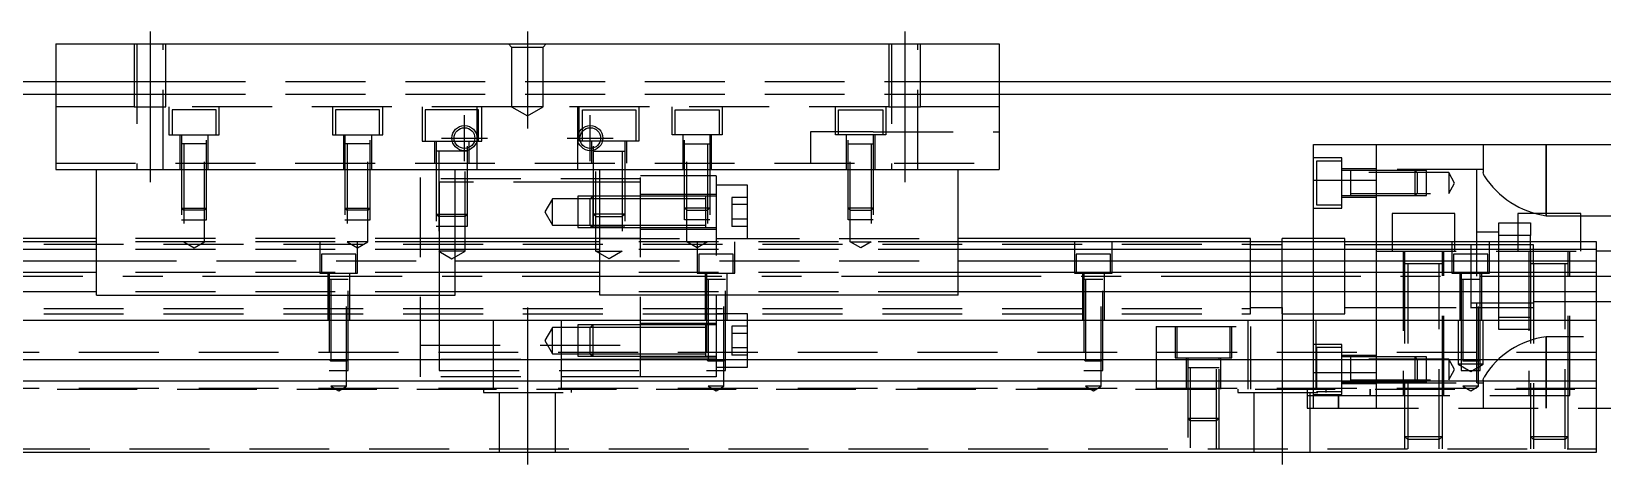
# Model space of a CAD drawing. Extents: x -28 to 553, y -274 to 112.
# Drawn here: x 108.1 to 358, y -243.2 to -174.2 of the extents above; entities that cross this region are included whole.
import ezdxf

# ---------------------------------------------------------------- set-up
doc = ezdxf.new("R2010")
doc.units = 0
doc.linetypes.add('CENTER', pattern=[50.8, 31.75, -6.35, 6.35, -6.35])
doc.linetypes.add('DASHED', pattern=[19.05, 12.7, -6.35])
doc.layers.get('0').update_dxf_attribs({"linetype": 'CONTINUOUS'})
doc.layers.add('CENTER', color=1, linetype='CENTER')

msp = doc.modelspace()

# ---------------------------------------------------------------- linework, layer by layer
at = {"color": 7, "linetype": 'CONTINUOUS'}
for p, q in [((112, -176.21), (112, -196.21)), ((112, -176.21), (262, -176.21)), ((124.500006, -176.21), (129.499994, -176.21)), ((244.500006, -176.21), (249.499994, -176.21)), ((262, -176.21), (262, -196.21)), ((3, -182.21), (112, -182.21)), ((262, -182.21), (371, -182.21)), ((11, -184.21), (112, -184.21)), ((262, -184.21), (363, -184.21)), ((312, -197.88029), (312, -192.21)), ((312, -192.21), (322, -192.21)), ((322, -192.21), (375, -192.21)), ((322, -207.71), (322, -192.21)), ((112, -196.21), (262, -196.21)), ((118.5, -216.21), (118.5, -196.21)), ((175.5, -216.21), (175.5, -196.21)), ((198.5, -216.21), (198.5, -196.21)), ((255.5, -216.21), (255.5, -196.21)), ((312, -197.88029), (322, -197.88029)), ((312, -207.71), (312, -197.88029)), ((334.5, -203.21), (324.5, -203.21)), ((324.5, -203.21), (324.5, -207.71)), ((334.5, -207.71), (334.5, -203.21)), ((354.5, -203.21), (344.5, -203.21)), ((344.5, -203.21), (344.5, -207.71)), ((354.5, -207.71), (354.5, -203.21)), ((118.5, -207.21), (77.5, -207.21)), ((198.5, -207.21), (175.5, -207.21)), ((302, -207.21), (255.5, -207.21)), ((302, -207.71), (302, -207.21)), ((307, -207.71), (307, -207.21)), ((312, -207.21), (307, -207.21)), ((118.5, -207.71), (17, -207.71)), ((118.5, -208.962272), (17, -208.962272)), ((198.5, -207.71), (175.5, -207.71)), ((198.5, -208.962272), (175.5, -208.962272)), ((357, -207.71), (255.5, -207.71)), ((357, -208.962272), (255.5, -208.962272)), ((337, -208.209994), (337, -218.210006)), ((338, -208.96), (337, -208.96)), ((341.5, -208.96), (338, -208.96)), ((344.5, -208.96), (341.5, -208.96)), ((346.5, -208.96), (344.5, -208.96)), ((347, -208.96), (346.5, -208.96)), ((357, -241.21), (357, -207.71)), ((17, -210.73668), (118.5, -210.73668)), ((175.5, -210.73668), (198.5, -210.73668)), ((255.5, -210.73668), (357, -210.73668)), ((337, -211.01), (337, -212.71)), ((118.5, -212.633076), (17, -212.633076)), ((198.5, -212.633076), (175.5, -212.633076)), ((357, -212.633076), (255.5, -212.633076)), ((337, -212.71), (337, -217.46)), ((337, -213.21), (337, -218.210006)), ((118.5, -215.687372), (17, -215.687372)), ((118.5, -216.21), (175.5, -216.21)), ((198.5, -215.687372), (175.5, -215.687372)), ((255.5, -216.21), (198.5, -216.21)), ((357, -215.687372), (255.5, -215.687372)), ((337, -217.46), (347, -217.46)), ((17, -220.21), (357, -220.21)), ((357, -226.51), (17, -226.51)), ((335.75, -226.51), (335.75, -226.71)), ((357, -229.91), (17, -229.91)), ((357, -234.21), (394, -234.21)), ((17, -241.21), (357, -241.21))]:
    msp.add_line(p, q, dxfattribs=at)
at = {"color": 3, "linetype": 'DASHED'}
for p, q in [((124.500006, -176.21), (124.500006, -186.21)), ((124.9, -176.21), (124.9, -196.21)), ((129.1, -196.21), (129.1, -176.21)), ((129.499994, -186.21), (129.499994, -176.21)), ((184, -176.21), (184.5, -176.71)), ((184.5, -176.71), (184.5, -186.21)), ((184.5, -176.71), (189.5, -176.71)), ((190, -176.21), (189.5, -176.71)), ((189.5, -186.21), (189.5, -176.71)), ((244.500006, -176.21), (244.500006, -186.21)), ((244.9, -176.21), (244.9, -196.21)), ((249.1, -196.21), (249.1, -176.21)), ((249.499994, -186.21), (249.499994, -176.21)), ((112, -182.21), (124.500006, -182.21)), ((124.500006, -182.21), (129.499994, -182.21)), ((129.499994, -182.21), (244.500006, -182.21)), ((244.500006, -182.21), (249.499994, -182.21)), ((249.499994, -182.21), (262, -182.21)), ((112, -184.21), (124.500006, -184.21)), ((124.500006, -184.21), (129.499994, -184.21)), ((129.499994, -184.21), (244.500006, -184.21)), ((244.500006, -184.21), (249.499994, -184.21)), ((249.499994, -184.21), (262, -184.21)), ((124.500006, -186.21), (112, -186.21)), ((124.500006, -186.21), (129.499994, -186.21)), ((184.5, -186.21), (129.499994, -186.21)), ((130, -186.21), (130, -190.71)), ((137.5, -186.71), (130.5, -186.71)), ((130.5, -186.71), (130.5, -190.71)), ((137.5, -190.71), (137.5, -186.71)), ((138, -190.71), (138, -186.21)), ((156, -186.21), (156, -190.71)), ((163.5, -186.71), (156.5, -186.71)), ((156.5, -186.71), (156.5, -190.71)), ((163.5, -190.71), (163.5, -186.71)), ((164, -190.71), (164, -186.21)), ((170.25, -186.21), (170.25, -191.71)), ((179.25, -186.71), (170.75, -186.71)), ((170.75, -186.71), (170.75, -191.71)), ((179, -196.21), (179, -186.21)), ((179.25, -191.71), (179.25, -186.71)), ((179.75, -191.71), (179.75, -186.21)), ((189.5, -186.21), (184.5, -186.21)), ((184.5, -186.21), (187, -187.653376)), ((187, -187.653376), (189.5, -186.21)), ((244.500006, -186.21), (189.5, -186.21)), ((195, -196.21), (195, -186.21)), ((195.25, -191.71), (195.25, -186.21)), ((195.75, -186.71), (204.25, -186.71)), ((195.75, -191.71), (195.75, -186.71)), ((204.25, -186.71), (204.25, -191.71)), ((204.75, -186.21), (204.75, -191.71)), ((210, -190.71), (210, -186.21)), ((210.5, -186.71), (217.5, -186.71)), ((210.5, -190.71), (210.5, -186.71)), ((217.5, -186.71), (217.5, -190.71)), ((218, -186.21), (218, -190.71)), ((236, -190.71), (236, -186.21)), ((236.5, -186.71), (243.5, -186.71)), ((236.5, -190.71), (236.5, -186.71)), ((243.5, -186.71), (243.5, -190.71)), ((244, -186.21), (244, -190.71)), ((244.500006, -186.21), (249.499994, -186.21)), ((262, -186.21), (249.499994, -186.21)), ((130, -190.71), (138, -190.71)), ((131.75, -190.71), (131.75, -196.21)), ((136.000006, -192.11), (131.999994, -192.11)), ((132, -190.71), (132, -204.21)), ((132.35, -192.11), (132.35, -207.71)), ((135.65, -207.71), (135.65, -192.11)), ((136, -204.21), (136, -190.71)), ((136.25, -196.21), (136.25, -190.71)), ((156, -190.71), (164, -190.71)), ((157.75, -190.71), (157.75, -196.21)), ((162.000006, -192.11), (157.999994, -192.11)), ((158, -190.71), (158, -204.21)), ((158.35, -192.11), (158.35, -207.71)), ((161.65, -207.71), (161.65, -192.11)), ((162, -204.21), (162, -190.71)), ((162.25, -196.21), (162.25, -190.71)), ((170.25, -191.71), (179.75, -191.71)), ((172.25, -191.71), (172.25, -195.21)), ((172.500006, -191.71), (172.500006, -205.21)), ((177.499994, -205.21), (177.499994, -191.71)), ((177.75, -195.21), (177.75, -191.71)), ((204.75, -191.71), (195.25, -191.71)), ((197.25, -195.21), (197.25, -191.71)), ((197.500006, -205.21), (197.500006, -191.71)), ((202.499994, -191.71), (202.499994, -205.21)), ((202.75, -191.71), (202.75, -195.21)), ((218, -190.71), (210, -190.71)), ((211.75, -196.21), (211.75, -190.71)), ((211.999994, -192.11), (216.000006, -192.11)), ((212, -204.21), (212, -190.71)), ((212.35, -207.71), (212.35, -192.11)), ((215.65, -192.11), (215.65, -207.71)), ((216, -190.71), (216, -204.21)), ((216.25, -190.71), (216.25, -196.21)), ((232, -190.21), (232, -195.21)), ((242, -190.21), (232, -190.21)), ((244, -190.71), (236, -190.71)), ((237.75, -196.21), (237.75, -190.71)), ((237.999994, -192.11), (242.000006, -192.11)), ((238, -204.21), (238, -190.71)), ((238.35, -207.71), (238.35, -192.11)), ((241.65, -192.11), (241.65, -207.71)), ((242, -190.21), (262, -190.21)), ((242, -190.71), (242, -204.21)), ((242.25, -190.71), (242.25, -196.21)), ((339, -192.21), (339, -196.687288)), ((349, -203.56635), (349, -192.21)), ((349, -192.21), (349, -203.56635)), ((177.500006, -193.31), (172.499994, -193.31)), ((172.9, -193.31), (172.9, -209.21)), ((177.1, -209.21), (177.1, -193.31)), ((197.499994, -193.31), (202.500006, -193.31)), ((197.9, -209.21), (197.9, -193.31)), ((202.1, -193.31), (202.1, -209.21)), ((316.5, -194.360758), (312, -194.360758)), ((312.5, -194.860758), (312.5, -198.360758)), ((316.5, -194.860758), (312.5, -194.860758)), ((316.5, -202.360758), (316.5, -194.360758)), ((112, -195.21), (262, -195.21)), ((170, -229.21), (170, -195.21)), ((205, -229.21), (205, -195.21)), ((212, -197.21), (205, -197.21)), ((212.35, -197.21), (212, -197.21)), ((215.65, -197.21), (212.35, -197.21)), ((216, -197.21), (215.65, -197.21)), ((217, -197.21), (216, -197.21)), ((217, -197.21), (217, -216.21)), ((322, -196.110758), (316.5, -196.110758)), ((322, -196.360758), (316.5, -196.360758)), ((317.9, -196.360752), (317.9, -200.360762)), ((333.5, -196.710758), (317.9, -196.710758)), ((338, -196.21), (322, -196.21)), ((328.15, -196.360758), (322, -196.360758)), ((328.15, -196.360762), (322, -196.360762)), ((328.15, -198.360758), (328.15, -196.360758)), ((328.5, -196.710758), (328.15, -196.360758)), ((330, -196.360762), (328.15, -196.360762)), ((328.5, -196.710758), (328.5, -198.360758)), ((330, -200.360752), (330, -196.360762)), ((333.5, -196.710758), (333.5, -198.360758)), ((334.452628, -198.360758), (333.5, -196.710758)), ((338, -207.71), (338, -196.21)), ((339, -196.21), (338, -196.21)), ((339.038578, -196.924492), (339, -196.687288)), ((339.151334, -197.205906), (339.038578, -196.924492)), ((205, -197.71), (170, -197.71)), ((173, -198.21), (173, -203.71)), ((175.5, -198.21), (173, -198.21)), ((177.1, -198.21), (175.5, -198.21)), ((177.5, -198.21), (177.1, -198.21)), ((197.5, -198.21), (177.5, -198.21)), ((197.9, -198.21), (197.5, -198.21)), ((198.5, -198.21), (197.9, -198.21)), ((202.1, -198.21), (198.5, -198.21)), ((202.5, -198.21), (202.1, -198.21)), ((205, -198.21), (202.5, -198.21)), ((222, -198.71), (217, -198.71)), ((222, -207.21), (222, -198.71)), ((312.5, -198.360758), (312.5, -201.860758)), ((328.15, -200.360758), (328.15, -198.360758)), ((328.5, -198.360758), (328.5, -200.010758)), ((333.5, -198.360758), (333.5, -200.010758)), ((333.5, -200.010758), (334.452628, -198.360758)), ((132, -202.36), (136, -202.36)), ((132, -202.36), (132.35, -202.71)), ((135.65, -202.71), (136, -202.36)), ((158, -202.36), (162, -202.36)), ((158, -202.36), (158.35, -202.71)), ((161.65, -202.71), (162, -202.36)), ((191, -200.86), (189.787564, -202.96)), ((191, -205.06), (191, -200.86)), ((195, -200.86), (191, -200.86)), ((195, -200.460006), (195, -205.459994)), ((197.399994, -200.460006), (195, -200.460006)), ((197, -200.86), (195, -200.86)), ((197.4, -200.46), (197, -200.86)), ((197, -205.06), (197, -200.86)), ((197.5, -200.86), (197, -200.86)), ((197.5, -200.460006), (197.399994, -200.460006)), ((197.4, -200.46), (197.4, -205.46)), ((197.5, -200.46), (197.4, -200.46)), ((197.9, -200.46), (197.5, -200.46)), ((197.9, -200.460006), (197.5, -200.460006)), ((197.9, -200.86), (197.5, -200.86)), ((198.5, -200.46), (197.9, -200.46)), ((198.5, -200.460006), (197.9, -200.460006)), ((198.5, -200.86), (197.9, -200.86)), ((202.1, -200.46), (198.5, -200.46)), ((202.1, -200.460006), (198.5, -200.460006)), ((202.1, -200.86), (198.5, -200.86)), ((202.5, -200.46), (202.1, -200.46)), ((202.5, -200.460006), (202.1, -200.460006)), ((202.5, -200.86), (202.1, -200.86)), ((205, -200.46), (202.5, -200.46)), ((205, -200.460006), (202.5, -200.460006)), ((205, -200.86), (202.5, -200.86)), ((217, -200.21), (205, -200.21)), ((212, -200.46), (205, -200.46)), ((212, -200.86), (205, -200.86)), ((212.35, -200.46), (212, -200.46)), ((212.35, -200.86), (212, -200.86)), ((216, -202.36), (212, -202.36)), ((212.35, -202.71), (212, -202.36)), ((215.4, -200.46), (212.35, -200.46)), ((215.4, -200.86), (212.35, -200.86)), ((215.4, -200.46), (215.395, -200.46)), ((215.4, -202.71), (215.4, -200.459994)), ((215.4, -200.717468), (215.4, -200.46)), ((215.405, -200.46), (215.4, -200.46)), ((215.65, -200.46), (215.4, -200.46)), ((215.4, -202.709986), (215.4, -200.717468)), ((216, -200.46), (215.65, -200.46)), ((216, -202.36), (215.65, -202.71)), ((217, -200.46), (216, -200.46)), ((219.5, -200.650598), (219.5, -201.8053)), ((222, -200.650598), (219.5, -200.650598)), ((222, -201.8053), (219.5, -201.8053)), ((219.5, -201.8053), (219.5, -204.1147)), ((242, -202.36), (238, -202.36)), ((238.35, -202.71), (238, -202.36)), ((242, -202.36), (241.65, -202.71)), ((312, -202.360758), (316.5, -202.360758)), ((312.5, -201.860758), (316.5, -201.860758)), ((316.5, -200.360758), (322, -200.360758)), ((316.5, -200.610758), (322, -200.610758)), ((317.9, -200.010758), (333.5, -200.010758)), ((322, -200.360752), (328.15, -200.360752)), ((322, -200.360758), (328.15, -200.360758)), ((328.15, -200.360758), (328.5, -200.010758)), ((328.15, -200.360752), (330, -200.360752)), ((132, -204.21), (136, -204.21)), ((135.65, -202.71), (132.35, -202.71)), ((158, -204.21), (162, -204.21)), ((161.65, -202.71), (158.35, -202.71)), ((172.5, -203.31), (175.5, -203.31)), ((172.5, -203.31), (172.9, -203.71)), ((175.5, -203.71), (172.9, -203.71)), ((173, -203.71), (173, -205.21)), ((175.5, -203.31), (177.5, -203.31)), ((177.1, -203.71), (175.5, -203.71)), ((177.1, -203.71), (177.5, -203.31)), ((189.787564, -202.96), (191, -205.06)), ((199.5, -203.31), (197.5, -203.31)), ((197.9, -203.71), (197.5, -203.31)), ((197.9, -203.71), (199.5, -203.71)), ((202.5, -203.31), (199.5, -203.31)), ((199.5, -203.71), (202.1, -203.71)), ((202.5, -203.31), (202.1, -203.71)), ((216, -204.21), (212, -204.21)), ((212.35, -202.71), (215.65, -202.71)), ((215.4, -202.809954), (215.4, -202.709986)), ((215.4, -202.809968), (215.4, -202.71)), ((215.4, -203.16002), (215.4, -202.809954)), ((215.4, -205.460006), (215.4, -202.809968)), ((215.4, -205.202552), (215.4, -203.16002)), ((222, -204.1147), (219.5, -204.1147)), ((219.5, -204.1147), (219.5, -205.269402)), ((242, -204.21), (238, -204.21)), ((238.35, -202.71), (241.65, -202.71)), ((341.5, -204.71), (344.5, -204.71)), ((341.5, -206.71), (341.5, -204.71)), ((344.5, -204.71), (346.5, -204.71)), ((346.5, -204.71), (346.5, -206.71)), ((349, -203.56635), (374, -203.56635)), ((175.5, -207.21), (118.5, -207.21)), ((173, -207.21), (170, -207.21)), ((172.500006, -205.21), (175.5, -205.21)), ((173, -205.21), (173, -207.71)), ((175.5, -207.21), (173, -207.21)), ((175.5, -207.210006), (173, -207.210006)), ((175.5, -205.21), (177.499994, -205.21)), ((198.5, -207.21), (175.5, -207.21)), ((198.5, -207.210006), (175.5, -207.210006)), ((191, -205.06), (195, -205.06)), ((195, -205.06), (197, -205.06)), ((195, -205.459994), (197.399994, -205.459994)), ((197, -205.06), (197.500006, -205.06)), ((197, -205.06), (197.4, -205.46)), ((197.399994, -205.459994), (198.5, -205.459994)), ((197.4, -205.46), (198.5, -205.46)), ((197.500006, -205.06), (198.5, -205.06)), ((199.5, -205.21), (197.500006, -205.21)), ((198.5, -205.06), (202.499994, -205.06)), ((198.5, -205.459994), (205, -205.459994)), ((198.5, -205.46), (205, -205.46)), ((198.5, -207.21), (255.5, -207.21)), ((205, -207.21), (198.5, -207.21)), ((205, -207.210006), (198.5, -207.210006)), ((202.499994, -205.21), (199.5, -205.21)), ((199.5, -207.21), (202, -207.21)), ((199.5, -207.210006), (202, -207.210006)), ((202.499994, -205.06), (205, -205.06)), ((205, -205.06), (215.4, -205.06)), ((205, -205.46), (215.405, -205.46)), ((205, -205.71), (217, -205.71)), ((215.395, -205.46), (217, -205.46)), ((215.4, -205.46), (215.4, -205.202552)), ((217, -207.21), (222, -207.21)), ((222, -205.269402), (219.5, -205.269402)), ((317, -207.21), (312, -207.21)), ((317, -207.71), (317, -207.21)), ((341.5, -206.21), (338, -206.21)), ((344.5, -206.71), (341.5, -206.71)), ((341.5, -207.71), (341.5, -206.71)), ((346.5, -206.71), (344.5, -206.71)), ((346.5, -207.71), (346.5, -206.71)), ((72, -208.085), (302, -208.085)), ((175.5, -207.71), (118.5, -207.71)), ((175.5, -208.962272), (118.5, -208.962272)), ((135.65, -207.71), (132.35, -207.71)), ((132.35, -207.71), (134, -208.662628)), ((134, -208.662628), (135.65, -207.71)), ((154, -207.71), (154, -212.71)), ((159.75, -209.71), (154.25, -209.71)), ((154.25, -209.71), (154.25, -212.71)), ((161.65, -207.71), (158.35, -207.71)), ((158.35, -207.71), (160, -208.662628)), ((159.75, -212.71), (159.75, -209.71)), ((160, -212.71), (160, -207.71)), ((160, -208.662628), (161.65, -207.71)), ((177.1, -209.21), (172.9, -209.21)), ((172.9, -209.21), (175, -210.422436)), ((173, -207.71), (173, -216.21)), ((175, -210.422436), (177.1, -209.21)), ((197.9, -209.21), (202.1, -209.21)), ((200, -210.422436), (197.9, -209.21)), ((255.5, -207.71), (198.5, -207.71)), ((255.5, -208.962272), (198.5, -208.962272)), ((202.1, -209.21), (200, -210.422436)), ((212.35, -207.71), (215.65, -207.71)), ((214, -208.662628), (212.35, -207.71)), ((214, -207.71), (214, -212.71)), ((215.65, -207.71), (214, -208.662628)), ((219.75, -209.71), (214.25, -209.71)), ((214.25, -209.71), (214.25, -212.71)), ((219.75, -212.71), (219.75, -209.71)), ((220, -212.71), (220, -207.71)), ((238.35, -207.71), (241.65, -207.71)), ((240, -208.662628), (238.35, -207.71)), ((241.65, -207.71), (240, -208.662628)), ((274, -207.71), (274, -212.71)), ((279.75, -209.71), (274.25, -209.71)), ((274.25, -209.71), (274.25, -212.71)), ((279.75, -212.71), (279.75, -209.71)), ((280, -212.71), (280, -207.71)), ((302, -213.21), (302, -207.71)), ((307, -208.21), (302, -208.21)), ((307, -213.21), (307, -207.71)), ((312, -220.21), (312, -207.71)), ((317, -213.21), (317, -207.71)), ((322, -208.21), (317, -208.21)), ((322, -209.21), (322, -207.71)), ((324.5, -208.21), (322, -208.21)), ((322, -209.21), (357, -209.21)), ((322, -220.21), (322, -209.21)), ((324.5, -207.71), (324.5, -209.21)), ((334.5, -208.21), (324.5, -208.21)), ((326.25, -209.21), (326.25, -232.21)), ((326.5, -209.21), (326.5, -211.21)), ((332.5, -211.21), (332.5, -209.21)), ((332.75, -232.21), (332.75, -209.21)), ((334, -207.71), (334, -212.71)), ((339.75, -209.71), (334.25, -209.71)), ((334.25, -209.71), (334.25, -212.71)), ((334.5, -209.21), (334.5, -207.71)), ((337, -208.21), (334.5, -208.21)), ((338, -208.21), (337, -208.21)), ((338, -209.21), (338, -207.71)), ((341.5, -208.21), (338, -208.21)), ((338, -209.71), (338, -209.21)), ((338, -212.71), (338, -209.71)), ((339.75, -212.71), (339.75, -209.71)), ((340, -212.71), (340, -207.71)), ((341.5, -209.21), (341.5, -207.71)), ((344.5, -208.21), (341.5, -208.21)), ((341.5, -219.71), (341.5, -209.21)), ((344.5, -207.71), (344.5, -209.21)), ((346.5, -208.21), (344.5, -208.21)), ((346.25, -209.21), (346.25, -232.21)), ((346.5, -209.21), (346.5, -207.71)), ((347, -208.21), (346.5, -208.21)), ((346.5, -209.21), (346.5, -211.21)), ((347, -209.21), (347, -208.21)), ((347, -211.21), (347, -209.21)), ((352.5, -211.21), (352.5, -209.21)), ((352.75, -232.21), (352.75, -209.21)), ((354.5, -209.21), (354.5, -207.71)), ((362, -209.21), (357, -209.21)), ((118.5, -210.73668), (175.5, -210.73668)), ((198.5, -210.73668), (255.5, -210.73668)), ((332.500006, -211.21), (326.499994, -211.21)), ((326.5, -211.21), (326.5, -232.21)), ((327, -211.21), (327, -240.71)), ((332, -240.71), (332, -211.21)), ((332.5, -232.21), (332.5, -211.21)), ((352.500006, -211.21), (346.499994, -211.21)), ((346.5, -211.21), (346.5, -232.21)), ((347, -211.21), (347, -240.71)), ((352, -240.71), (352, -211.21)), ((352.5, -232.21), (352.5, -211.21)), ((175.5, -212.633076), (118.5, -212.633076)), ((154, -212.71), (160, -212.71)), ((155.25, -212.71), (155.25, -220.21)), ((155.5, -212.71), (155.5, -228.21)), ((158.5, -213.71), (155.5, -213.71)), ((155.75, -213.71), (155.75, -230.71)), ((158.25, -230.71), (158.25, -213.71)), ((158.5, -228.21), (158.5, -212.71)), ((158.5, -213.71), (158.5, -213.705)), ((158.5, -213.715), (158.5, -213.71)), ((158.75, -220.21), (158.75, -212.71)), ((255.5, -212.633076), (198.5, -212.633076)), ((214, -212.71), (220, -212.71)), ((215.25, -212.71), (215.25, -220.21)), ((215.5, -212.71), (215.5, -228.21)), ((218.5, -213.71), (215.5, -213.71)), ((215.75, -213.71), (215.75, -230.71)), ((218.25, -230.71), (218.25, -213.71)), ((218.5, -228.21), (218.5, -212.71)), ((218.5, -213.71), (218.5, -213.705)), ((218.5, -213.715), (218.5, -213.71)), ((218.75, -220.21), (218.75, -212.71)), ((274, -212.71), (280, -212.71)), ((275.25, -212.71), (275.25, -220.21)), ((275.5, -212.71), (275.5, -228.21)), ((278.5, -213.71), (275.5, -213.71)), ((275.75, -213.71), (275.75, -230.71)), ((278.25, -230.71), (278.25, -213.71)), ((278.5, -228.21), (278.5, -212.71)), ((278.5, -213.71), (278.5, -213.705)), ((278.5, -213.715), (278.5, -213.71)), ((278.75, -220.21), (278.75, -212.71)), ((302, -219.21), (302, -213.21)), ((307, -219.21), (307, -213.21)), ((317, -219.21), (317, -213.21)), ((334, -212.71), (340, -212.71)), ((335.25, -212.71), (335.25, -220.21)), ((338.500006, -213.71), (335.499994, -213.71)), ((335.5, -212.71), (335.5, -213.71)), ((335.5, -213.71), (335.5, -220.21)), ((335.75, -213.71), (335.75, -230.71)), ((338, -213.21), (338, -212.71)), ((338, -230.21), (338, -213.21)), ((338.25, -230.71), (338.25, -213.71)), ((338.5, -213.71), (338.5, -212.71)), ((338.5, -220.21), (338.5, -213.71)), ((338.75, -220.21), (338.75, -212.71)), ((175.5, -215.687372), (118.5, -215.687372)), ((173, -216.21), (173, -220.21)), ((255.5, -215.687372), (198.5, -215.687372)), ((217, -216.21), (217, -220.21)), ((347, -217.21), (357, -217.21)), ((357, -217.21), (362, -217.21)), ((72, -218.335), (302, -218.335)), ((72, -219.21), (302, -219.21)), ((222, -219.21), (217, -219.21)), ((222, -220.21), (222, -219.21)), ((302, -218.21), (307, -218.21)), ((307, -219.21), (312, -219.21)), ((312, -219.21), (317, -219.21)), ((317, -218.21), (322, -218.21)), ((322, -218.21), (337.005, -218.21)), ((336.995, -218.21), (346.5, -218.21)), ((337.005, -218.21), (346.5, -218.21)), ((341.5, -219.71), (346.5, -219.71)), ((341.5, -221.71), (341.5, -219.71)), ((346.5, -218.21), (347, -218.21)), ((173, -220.21), (173, -226.51)), ((181.638098, -231.21), (181.638098, -220.21)), ((191, -221.36), (189.787564, -223.46)), ((191, -225.56), (191, -221.36)), ((195, -221.36), (191, -221.36)), ((192.361902, -220.21), (192.361902, -231.21)), ((195, -220.960006), (195, -225.959994)), ((197.399994, -220.960006), (195, -220.960006)), ((197, -221.36), (195, -221.36)), ((197.4, -220.96), (197, -221.36)), ((197, -225.56), (197, -221.36)), ((205, -221.36), (197, -221.36)), ((205, -220.960006), (197.399994, -220.960006)), ((197.4, -220.96), (197.4, -225.96)), ((205, -220.96), (197.4, -220.96)), ((217, -220.71), (205, -220.71)), ((215.405, -220.96), (205, -220.96)), ((215.4, -221.36), (205, -221.36)), ((217, -220.96), (215.395, -220.96)), ((215.4, -223.46), (215.4, -220.959994)), ((215.4, -225.960006), (215.4, -220.959994)), ((215.4, -223.46), (215.4, -220.959994)), ((215.4, -225.960006), (215.4, -220.959994)), ((215.4, -225.56), (215.4, -221.36)), ((217, -220.21), (217, -226.51)), ((219.5, -221.150598), (219.5, -222.3053)), ((222, -221.150598), (219.5, -221.150598)), ((219.5, -222.3053), (219.5, -224.6147)), ((222, -222.3053), (219.5, -222.3053)), ((222, -226.51), (222, -220.21)), ((287, -221.21), (287, -231.21)), ((287, -221.21), (302, -221.21)), ((290, -221.21), (290, -226.21)), ((290.25, -221.21), (290.25, -226.21)), ((298.75, -226.21), (298.75, -221.21)), ((299, -226.21), (299, -221.21)), ((301.638098, -231.21), (301.638098, -220.21)), ((302, -221.21), (302, -231.21)), ((312, -226.51), (312, -220.21)), ((312.361902, -220.21), (312.361902, -231.21)), ((322, -226.51), (322, -220.21)), ((335, -220.21), (335, -227.21)), ((335.5, -220.21), (335.5, -226.46)), ((335.500006, -220.21), (335.500006, -226.460006)), ((338.499994, -226.460006), (338.499994, -220.21)), ((338.5, -226.46), (338.5, -220.21)), ((339, -227.21), (339, -220.21)), ((346.5, -221.71), (341.5, -221.71)), ((170, -224.21), (205, -224.21)), ((189.787564, -223.46), (191, -225.56)), ((222, -224.6147), (219.5, -224.6147)), ((219.5, -224.6147), (219.5, -225.769402)), ((316.5, -224.059242), (312, -224.059242)), ((312.5, -224.559242), (312.5, -226.51)), ((316.5, -224.559242), (312.5, -224.559242)), ((316.5, -232.059242), (316.5, -224.059242)), ((374, -222.85365), (349, -222.85365)), ((349, -234.21), (349, -222.85365)), ((349, -222.85365), (349, -232.21)), ((357, -225.36), (17, -225.36)), ((155.5, -226.46), (158.5, -226.46)), ((155.5, -226.46), (155.55, -226.51)), ((155.500006, -226.460006), (155.500006, -226.51)), ((155.55, -226.51), (155.75, -226.71)), ((158.25, -226.71), (155.75, -226.71)), ((158.25, -226.71), (158.45, -226.51)), ((158.45, -226.51), (158.5, -226.46)), ((158.499994, -226.51), (158.499994, -226.460006)), ((205, -226.485918), (170, -226.485918)), ((173, -226.51), (173, -228.21)), ((191, -225.56), (195, -225.56)), ((195, -225.56), (197, -225.56)), ((195, -225.959994), (197.399994, -225.959994)), ((197, -225.56), (205, -225.56)), ((197, -225.56), (197.4, -225.96)), ((197.399994, -225.959994), (205, -225.959994)), ((197.4, -225.96), (205, -225.96)), ((205, -225.56), (215.4, -225.56)), ((205, -225.96), (215.4, -225.96)), ((205, -226.21), (217, -226.21)), ((215.395, -225.96), (215.4, -225.96)), ((215.4, -225.960006), (215.4, -225.56)), ((215.4, -225.96), (215.500006, -225.96)), ((215.4, -225.96), (215.405, -225.96)), ((215.5, -226.46), (218.5, -226.46)), ((215.5, -226.46), (215.55, -226.51)), ((215.500006, -225.96), (217, -225.96)), ((215.500006, -226.460006), (215.500006, -226.51)), ((215.55, -226.51), (215.75, -226.71)), ((218.25, -226.71), (215.75, -226.71)), ((217, -226.51), (217, -228.21)), ((218.25, -226.71), (218.45, -226.51)), ((218.45, -226.51), (218.5, -226.46)), ((218.499994, -226.51), (218.499994, -226.460006)), ((222, -225.769402), (219.5, -225.769402)), ((222, -227.71), (222, -226.51)), ((275.5, -226.46), (278.5, -226.46)), ((275.5, -226.46), (275.55, -226.51)), ((275.500006, -226.460006), (275.500006, -226.51)), ((275.55, -226.51), (275.75, -226.71)), ((278.25, -226.71), (275.75, -226.71)), ((278.25, -226.71), (278.45, -226.51)), ((278.45, -226.51), (278.5, -226.46)), ((278.499994, -226.51), (278.499994, -226.460006)), ((290, -226.21), (299, -226.21)), ((291.75, -226.21), (291.75, -231.21)), ((292, -226.21), (292, -226.51)), ((292.000006, -226.21), (292.000006, -240.71)), ((296.999994, -240.71), (296.999994, -226.21)), ((297, -226.51), (297, -226.21)), ((297.25, -231.21), (297.25, -226.21)), ((312, -228.53971), (312, -226.51)), ((312.5, -226.51), (312.5, -228.059242)), ((322, -225.809242), (316.5, -225.809242)), ((317.9, -226.059242), (316.5, -226.059242)), ((317.9, -226.059238), (317.9, -230.059248)), ((322, -226.059242), (317.9, -226.059242)), ((333.5, -226.409242), (317.9, -226.409242)), ((328.15, -226.059242), (322, -226.059242)), ((328.15, -226.059248), (322, -226.059248)), ((322, -229.91), (322, -226.51)), ((328.15, -228.059242), (328.15, -226.059242)), ((328.5, -226.409242), (328.15, -226.059242)), ((330, -226.059248), (328.15, -226.059248)), ((328.5, -226.409242), (328.5, -228.059242)), ((330, -230.059238), (330, -226.059248)), ((333.5, -226.409242), (333.5, -229.709242)), ((334.452628, -228.059242), (333.5, -226.409242)), ((339, -227.21), (335, -227.21)), ((335, -227.21), (337, -228.3647)), ((335.5, -226.46), (338.5, -226.46)), ((335.5, -226.46), (335.55, -226.51)), ((335.500006, -226.460006), (335.500006, -226.51)), ((335.500006, -226.51), (335.500006, -228.21)), ((338.25, -226.71), (335.75, -226.71)), ((337, -228.3647), (339, -227.21)), ((338.25, -226.71), (338.45, -226.51)), ((338.45, -226.51), (338.5, -226.46)), ((338.499994, -226.51), (338.499994, -226.460006)), ((338.499994, -228.21), (338.499994, -226.51)), ((155.5, -228.21), (158.5, -228.21)), ((205, -229.21), (170, -229.21)), ((173, -228.21), (205, -228.21)), ((217, -229.21), (205, -229.21)), ((215.5, -228.21), (218.5, -228.21)), ((217, -227.71), (218.499994, -227.71)), ((217, -228.21), (217, -229.21)), ((218.499994, -227.71), (222, -227.71)), ((275.5, -228.21), (278.5, -228.21)), ((297.000006, -227.81), (291.999994, -227.81)), ((292.4, -227.81), (292.4, -240.71)), ((296.6, -240.71), (296.6, -227.81)), ((312, -228.53971), (322, -228.53971)), ((312, -229.91), (312, -228.53971)), ((312.5, -228.059242), (312.5, -229.91)), ((317.9, -229.709242), (333.5, -229.709242)), ((328.15, -230.059242), (328.15, -228.059242)), ((328.15, -230.059242), (328.5, -229.709242)), ((328.5, -228.059242), (328.5, -229.709242)), ((333.5, -229.709242), (334.452628, -228.059242)), ((335.500006, -228.21), (338.499994, -228.21)), ((339, -229.732712), (339.03286, -229.515332)), ((339, -229.732712), (339, -234.21)), ((339.03286, -229.515332), (339.130496, -229.257592)), ((357, -231.06), (17, -231.06)), ((17, -231.21), (357, -231.21)), ((158.25, -230.71), (155.75, -230.71)), ((155.75, -230.71), (157, -231.431688)), ((157, -231.431688), (158.25, -230.71)), ((180, -231.21), (180, -231.71)), ((180, -231.71), (194, -231.71)), ((182.5, -231.71), (182.5, -241.21)), ((191.5, -241.21), (191.5, -231.71)), ((194, -231.71), (194, -231.21)), ((218.25, -230.71), (215.75, -230.71)), ((215.75, -230.71), (217, -231.431688)), ((217, -231.431688), (218.25, -230.71)), ((278.25, -230.71), (275.75, -230.71)), ((275.75, -230.71), (277, -231.431688)), ((277, -231.431688), (278.25, -230.71)), ((300, -231.21), (300, -231.71)), ((300, -231.71), (314, -231.71)), ((302.5, -231.71), (302.5, -241.21)), ((311, -231.21), (311, -232.21)), ((311, -232.21), (321, -232.21)), ((311, -232.21), (311, -234.21)), ((311.5, -241.21), (311.5, -231.71)), ((312, -231.21), (312, -229.91)), ((312, -234.21), (312, -231.21)), ((312, -232.059242), (316.5, -232.059242)), ((312.5, -229.91), (312.5, -231.21)), ((312.5, -231.559242), (316.5, -231.559242)), ((314, -231.71), (314, -231.21)), ((314, -231.71), (314, -231.21)), ((316, -234.21), (316, -232.21)), ((316, -232.21), (316, -234.21)), ((316.5, -230.059242), (317.9, -230.059242)), ((316.5, -230.309242), (322, -230.309242)), ((317.9, -230.059242), (322, -230.059242)), ((321, -232.21), (321, -231.21)), ((321, -231.21), (321, -232.21)), ((321, -232.21), (357, -232.21)), ((322, -232.21), (322, -229.91)), ((322, -230.059238), (328.15, -230.059238)), ((322, -230.059242), (328.15, -230.059242)), ((322, -230.21), (338, -230.21)), ((322, -234.21), (322, -232.21)), ((326.5, -232.21), (326.5, -238.71)), ((326.500006, -232.21), (326.500006, -238.710006)), ((328.15, -230.059238), (330, -230.059238)), ((332.499994, -238.710006), (332.499994, -232.21)), ((332.5, -238.71), (332.5, -232.21)), ((338.25, -230.71), (335.75, -230.71)), ((335.75, -230.71), (337, -231.431688)), ((337, -231.431688), (338.25, -230.71)), ((338, -230.21), (339, -230.21)), ((346.5, -232.21), (346.5, -238.71)), ((346.500006, -232.21), (346.500006, -238.710006)), ((349, -232.21), (349, -234.21)), ((352.499994, -238.710006), (352.499994, -232.21)), ((352.5, -238.71), (352.5, -232.21)), ((311, -234.21), (316, -234.21)), ((316, -234.21), (357, -234.21)), ((292, -235.81), (297, -235.81)), ((292, -235.81), (292.4, -236.21)), ((296.6, -236.21), (292.4, -236.21)), ((296.6, -236.21), (297, -235.81)), ((326.5, -238.71), (332.5, -238.71)), ((326.5, -238.71), (327, -239.21)), ((326.500006, -238.710006), (326.500006, -240.71)), ((332, -239.21), (327, -239.21)), ((332, -239.21), (332.5, -238.71)), ((332.499994, -240.71), (332.499994, -238.710006)), ((346.5, -238.71), (352.5, -238.71)), ((346.5, -238.71), (347, -239.21)), ((346.500006, -238.710006), (346.500006, -240.71)), ((352, -239.21), (347, -239.21)), ((352, -239.21), (352.5, -238.71)), ((352.499994, -240.71), (352.499994, -238.710006)), ((28.499992, -240.71), (357, -240.71))]:
    msp.add_line(p, q, dxfattribs=at)
at = {"color": 3, "linetype": 'CONTINUOUS'}
for centre in [(177, -191.21), (197, -191.21)]:
    msp.add_circle(centre, 2, dxfattribs=at)
at = {"color": 7, "linetype": 'CONTINUOUS'}
for centre in [(177, -191.21), (197, -191.21)]:
    msp.add_circle(centre, 1.65, dxfattribs=at)
at = {"color": 3, "linetype": 'DASHED'}
for centre, radius, start, end in [((350.996387, -189.669917), 14.039103, 212.46509038, 261.82472024), ((350.833763, -236.486991), 13.756114, 97.66063686, 148.29534379)]:
    msp.add_arc(centre, radius, start, end, dxfattribs=at)
at = {"layer": 'CENTER', "color": 1, "linetype": 'CENTER'}
for p, q in [((127, -174.21), (127, -198.21)), ((127, -174.21), (127, -198.21)), ((187, -174.21), (187, -189.653376)), ((187, -174.21), (187, -189.653376)), ((247, -174.21), (247, -198.21)), ((247, -174.21), (247, -198.21)), ((177, -194.86), (177, -187.56)), ((197, -194.86), (197, -187.56)), ((173.35, -191.21), (180.65, -191.21)), ((193.35, -191.21), (200.65, -191.21)), ((-17.038029, -213.21), (411.347774, -213.21)), ((187, -218.21), (187, -243.21)), ((307, -218.21), (307, -243.21))]:
    msp.add_line(p, q, dxfattribs=at)

doc.saveas('drawing.dxf')
